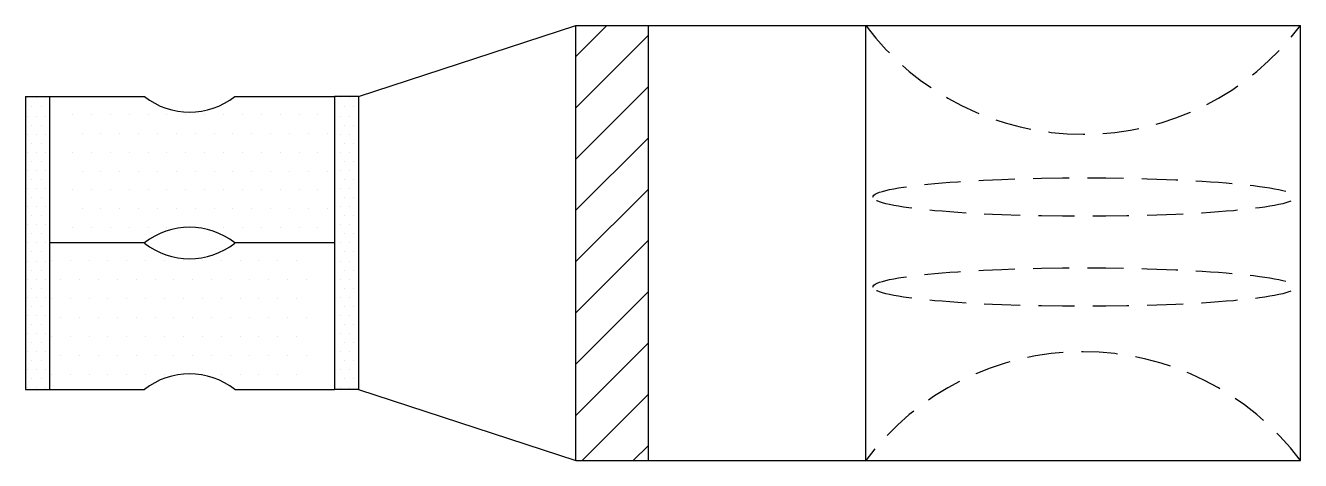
# Model space of a CAD drawing. Header units: inches. Extents: x 0 to 106, y -18 to 18.
import ezdxf

# ---------------------------------------------------------------- set-up
doc = ezdxf.new("R2010")
doc.units = ezdxf.units.IN
doc.header["$LTSCALE"] = 48
doc.header["$MEASUREMENT"] = 0
doc.linetypes.add('HIDDEN4', pattern=[0.09375, 0.0625, -0.03125])
doc.layers.get('0').update_dxf_attribs({"linetype": 'CONTINUOUS'})

# ---------------------------------------------------------------- blocks, each defined once
blk = doc.blocks.new('*X1')
at = {"color": 0}
for p, q in [((5300, 2850), (5300, 2850)), ((5301.5625, 2850), (5301.5625, 2850)), ((5303.125, 2850), (5303.125, 2850)), ((5304.6875, 2850), (5304.6875, 2850)), ((5306.25, 2850), (5306.25, 2850)), ((5307.8125, 2850), (5307.8125, 2850)), ((5309.375, 2850), (5309.375, 2850)), ((5310.9375, 2850), (5310.9375, 2850)), ((5312.5, 2850), (5312.5, 2850)), ((5314.0625, 2850), (5314.0625, 2850)), ((5315.625, 2850), (5315.625, 2850)), ((5317.1875, 2850), (5317.1875, 2850)), ((5318.75, 2850), (5318.75, 2850)), ((5320.3125, 2850), (5320.3125, 2850)), ((5300.78125, 2848.4375), (5300.78125, 2848.4375)), ((5302.34375, 2848.4375), (5302.34375, 2848.4375)), ((5303.90625, 2848.4375), (5303.90625, 2848.4375)), ((5305.46875, 2848.4375), (5305.46875, 2848.4375)), ((5307.03125, 2848.4375), (5307.03125, 2848.4375)), ((5308.59375, 2848.4375), (5308.59375, 2848.4375)), ((5310.15625, 2848.4375), (5310.15625, 2848.4375)), ((5311.71875, 2848.4375), (5311.71875, 2848.4375)), ((5313.28125, 2848.4375), (5313.28125, 2848.4375)), ((5314.84375, 2848.4375), (5314.84375, 2848.4375)), ((5316.40625, 2848.4375), (5316.40625, 2848.4375)), ((5317.96875, 2848.4375), (5317.96875, 2848.4375)), ((5319.53125, 2848.4375), (5319.53125, 2848.4375)), ((5321.09375, 2848.4375), (5321.09375, 2848.4375)), ((5300, 2846.875), (5300, 2846.875)), ((5301.5625, 2846.875), (5301.5625, 2846.875)), ((5303.125, 2846.875), (5303.125, 2846.875)), ((5304.6875, 2846.875), (5304.6875, 2846.875)), ((5306.25, 2846.875), (5306.25, 2846.875)), ((5307.8125, 2846.875), (5307.8125, 2846.875)), ((5309.375, 2846.875), (5309.375, 2846.875)), ((5310.9375, 2846.875), (5310.9375, 2846.875)), ((5312.5, 2846.875), (5312.5, 2846.875)), ((5314.0625, 2846.875), (5314.0625, 2846.875)), ((5315.625, 2846.875), (5315.625, 2846.875)), ((5317.1875, 2846.875), (5317.1875, 2846.875)), ((5318.75, 2846.875), (5318.75, 2846.875)), ((5320.3125, 2846.875), (5320.3125, 2846.875)), ((5300.78125, 2845.3125), (5300.78125, 2845.3125)), ((5302.34375, 2845.3125), (5302.34375, 2845.3125)), ((5303.90625, 2845.3125), (5303.90625, 2845.3125)), ((5305.46875, 2845.3125), (5305.46875, 2845.3125)), ((5307.03125, 2845.3125), (5307.03125, 2845.3125)), ((5308.59375, 2845.3125), (5308.59375, 2845.3125)), ((5310.15625, 2845.3125), (5310.15625, 2845.3125)), ((5311.71875, 2845.3125), (5311.71875, 2845.3125)), ((5313.28125, 2845.3125), (5313.28125, 2845.3125)), ((5314.84375, 2845.3125), (5314.84375, 2845.3125)), ((5316.40625, 2845.3125), (5316.40625, 2845.3125)), ((5317.96875, 2845.3125), (5317.96875, 2845.3125)), ((5319.53125, 2845.3125), (5319.53125, 2845.3125)), ((5321.09375, 2845.3125), (5321.09375, 2845.3125)), ((5300, 2843.75), (5300, 2843.75)), ((5301.5625, 2843.75), (5301.5625, 2843.75)), ((5303.125, 2843.75), (5303.125, 2843.75)), ((5304.6875, 2843.75), (5304.6875, 2843.75)), ((5306.25, 2843.75), (5306.25, 2843.75)), ((5307.8125, 2843.75), (5307.8125, 2843.75)), ((5309.375, 2843.75), (5309.375, 2843.75)), ((5310.9375, 2843.75), (5310.9375, 2843.75)), ((5312.5, 2843.75), (5312.5, 2843.75)), ((5314.0625, 2843.75), (5314.0625, 2843.75)), ((5315.625, 2843.75), (5315.625, 2843.75)), ((5317.1875, 2843.75), (5317.1875, 2843.75)), ((5318.75, 2843.75), (5318.75, 2843.75)), ((5320.3125, 2843.75), (5320.3125, 2843.75)), ((5300.78125, 2842.1875), (5300.78125, 2842.1875)), ((5302.34375, 2842.1875), (5302.34375, 2842.1875)), ((5303.90625, 2842.1875), (5303.90625, 2842.1875)), ((5305.46875, 2842.1875), (5305.46875, 2842.1875)), ((5307.03125, 2842.1875), (5307.03125, 2842.1875)), ((5308.59375, 2842.1875), (5308.59375, 2842.1875)), ((5310.15625, 2842.1875), (5310.15625, 2842.1875)), ((5311.71875, 2842.1875), (5311.71875, 2842.1875)), ((5313.28125, 2842.1875), (5313.28125, 2842.1875)), ((5314.84375, 2842.1875), (5314.84375, 2842.1875)), ((5316.40625, 2842.1875), (5316.40625, 2842.1875)), ((5317.96875, 2842.1875), (5317.96875, 2842.1875)), ((5319.53125, 2842.1875), (5319.53125, 2842.1875)), ((5321.09375, 2842.1875), (5321.09375, 2842.1875)), ((5300, 2840.625), (5300, 2840.625)), ((5301.5625, 2840.625), (5301.5625, 2840.625)), ((5303.125, 2840.625), (5303.125, 2840.625)), ((5304.6875, 2840.625), (5304.6875, 2840.625)), ((5306.25, 2840.625), (5306.25, 2840.625)), ((5307.8125, 2840.625), (5307.8125, 2840.625)), ((5309.375, 2840.625), (5309.375, 2840.625)), ((5312.5, 2840.625), (5312.5, 2840.625)), ((5314.0625, 2840.625), (5314.0625, 2840.625)), ((5315.625, 2840.625), (5315.625, 2840.625)), ((5317.1875, 2840.625), (5317.1875, 2840.625)), ((5318.75, 2840.625), (5318.75, 2840.625)), ((5320.3125, 2840.625), (5320.3125, 2840.625))]:
    blk.add_line(p, q, dxfattribs=at)
blk = doc.blocks.new('*X0')
at = {"color": 0}
for p, q in [((3680.25, 30381), (3680.25, 30381)), ((3681, 30381), (3681, 30381)), ((3681.75, 30381), (3681.75, 30381)), ((3680.625, 30380.25), (3680.625, 30380.25)), ((3681.375, 30380.25), (3681.375, 30380.25)), ((3680.25, 30379.5), (3680.25, 30379.5)), ((3681, 30379.5), (3681, 30379.5)), ((3681.75, 30379.5), (3681.75, 30379.5)), ((3680.25, 30378), (3680.25, 30378)), ((3680.625, 30378.75), (3680.625, 30378.75)), ((3681, 30378), (3681, 30378)), ((3681.375, 30378.75), (3681.375, 30378.75)), ((3681.75, 30378), (3681.75, 30378)), ((3680.625, 30377.25), (3680.625, 30377.25)), ((3681.375, 30377.25), (3681.375, 30377.25)), ((3680.25, 30376.5), (3680.25, 30376.5)), ((3680.625, 30375.75), (3680.625, 30375.75)), ((3681, 30376.5), (3681, 30376.5)), ((3681.375, 30375.75), (3681.375, 30375.75)), ((3681.75, 30376.5), (3681.75, 30376.5)), ((3680.25, 30375), (3680.25, 30375)), ((3681, 30375), (3681, 30375)), ((3681.75, 30375), (3681.75, 30375)), ((3680.25, 30373.5), (3680.25, 30373.5)), ((3680.625, 30374.25), (3680.625, 30374.25)), ((3681, 30373.5), (3681, 30373.5)), ((3681.375, 30374.25), (3681.375, 30374.25)), ((3681.75, 30373.5), (3681.75, 30373.5)), ((3680.625, 30372.75), (3680.625, 30372.75)), ((3681.375, 30372.75), (3681.375, 30372.75)), ((3680.25, 30372), (3680.25, 30372)), ((3681, 30372), (3681, 30372)), ((3681.75, 30372), (3681.75, 30372)), ((3680.25, 30370.5), (3680.25, 30370.5)), ((3680.625, 30371.25), (3680.625, 30371.25)), ((3681, 30370.5), (3681, 30370.5)), ((3681.375, 30371.25), (3681.375, 30371.25)), ((3681.75, 30370.5), (3681.75, 30370.5)), ((3680.625, 30369.75), (3680.625, 30369.75)), ((3681.375, 30369.75), (3681.375, 30369.75)), ((3680.25, 30369), (3680.25, 30369)), ((3680.625, 30368.25), (3680.625, 30368.25)), ((3681, 30369), (3681, 30369)), ((3681.375, 30368.25), (3681.375, 30368.25)), ((3681.75, 30369), (3681.75, 30369)), ((3680.25, 30367.5), (3680.25, 30367.5)), ((3681, 30367.5), (3681, 30367.5)), ((3681.75, 30367.5), (3681.75, 30367.5)), ((3680.625, 30366.75), (3680.625, 30366.75)), ((3681.375, 30366.75), (3681.375, 30366.75)), ((3680.25, 30366), (3680.25, 30366)), ((3680.625, 30365.25), (3680.625, 30365.25)), ((3681, 30366), (3681, 30366)), ((3681.375, 30365.25), (3681.375, 30365.25)), ((3681.75, 30366), (3681.75, 30366)), ((3680.25, 30364.5), (3680.25, 30364.5)), ((3681, 30364.5), (3681, 30364.5)), ((3681.75, 30364.5), (3681.75, 30364.5)), ((3680.25, 30363), (3680.25, 30363)), ((3680.625, 30363.75), (3680.625, 30363.75)), ((3681, 30363), (3681, 30363)), ((3681.375, 30363.75), (3681.375, 30363.75)), ((3681.75, 30363), (3681.75, 30363)), ((3680.625, 30362.25), (3680.625, 30362.25)), ((3681.375, 30362.25), (3681.375, 30362.25)), ((3680.25, 30361.5), (3680.25, 30361.5)), ((3681, 30361.5), (3681, 30361.5)), ((3681.75, 30361.5), (3681.75, 30361.5)), ((3680.25, 30360), (3680.25, 30360)), ((3680.625, 30360.75), (3680.625, 30360.75)), ((3681, 30360), (3681, 30360)), ((3681.375, 30360.75), (3681.375, 30360.75)), ((3681.75, 30360), (3681.75, 30360)), ((3680.625, 30359.25), (3680.625, 30359.25)), ((3681.375, 30359.25), (3681.375, 30359.25)), ((3680.25, 30358.5), (3680.25, 30358.5)), ((3680.625, 30357.75), (3680.625, 30357.75)), ((3681, 30358.5), (3681, 30358.5)), ((3681.375, 30357.75), (3681.375, 30357.75)), ((3681.75, 30358.5), (3681.75, 30358.5)), ((3680.25, 30357), (3680.25, 30357)), ((3681, 30357), (3681, 30357)), ((3681.75, 30357), (3681.75, 30357))]:
    blk.add_line(p, q, dxfattribs=at)

msp = doc.modelspace()

# ---------------------------------------------------------------- hatches: boundary and pattern name
h = msp.add_hatch()
h.set_pattern_fill('ANSI31', color=8, scale=24, style=0)
h.set_pattern_definition([(45, (-989.011, -310.6347), (-2.12132, 2.12132), [])])
h.paths.add_polyline_path([(51.58, -18), (51.58, 18), (45.58, 18), (45.58, -18)])

# ---------------------------------------------------------------- linework, layer by layer
for p, q in [((27.58, 12.12), (45.58, 18)), ((45.58, -18), (45.58, 18)), ((45.58, 18), (51.58, 18)), ((51.58, -18), (51.58, 18)), ((51.58, 18), (69.58, 18)), ((69.58, -18), (69.58, 18)), ((69.58, 18), (105.58, 18)), ((105.58, -18), (105.58, 18)), ((0, 12.12), (2, 12.12)), ((0, 12.12), (0, -12.12)), ((2, 12.12), (9.85, 12.12)), ((2, 12.12), (2, 0)), ((17.34, 12.12), (25.58, 12.12)), ((25.58, 12.12), (25.58, 0)), ((27.58, 12.12), (25.58, 12.12)), ((27.58, 12.12), (27.58, -12.12)), ((2, 0), (2, -12.12)), ((9.85, 0), (2, 0)), ((25.58, 0), (17.34, 0)), ((25.58, 0), (25.58, -12.12)), ((0, -12.12), (2, -12.12)), ((2, -12.12), (9.85, -12.12)), ((17.34, -12.12), (25.58, -12.12)), ((27.58, -12.12), (25.58, -12.12)), ((27.58, -12.12), (45.58, -18)), ((45.58, -18), (51.58, -18)), ((51.58, -18), (69.58, -18)), ((69.58, -18), (105.58, -18))]:
    msp.add_line(p, q)
at = {"color": 4, "linetype": 'HIDDEN4'}
for centre, start, end in [((87.58, 31.5), 216.8699, 323.1301), ((87.58, -31.5), 36.8699, 143.1301)]:
    msp.add_arc(centre, 22.5, start, end, dxfattribs=at)
for centre, start, end in [((13.59, 16.87), 231.7012, 308.2988), ((13.59, -4.74), 51.7012, 128.2988), ((13.59, 4.74), 231.7012, 308.2988), ((13.59, -16.87), 51.7012, 128.2988)]:
    msp.add_arc(centre, 6.04, start, end)
for centre in [(87.67, 3.8), (87.67, -3.65)]:
    msp.add_ellipse(centre, major_axis=(-17.5, 0), ratio=0.090909, dxfattribs=at)

# ---------------------------------------------------------------- block references
at = {"color": 4}
msp.add_blockref('*X0', (-3680.09, -30368.99), dxfattribs=at)
at = {"color": 4, "xscale": -1}
msp.add_blockref('*X0', (3707.8, -30368.99), dxfattribs=at)
at = {"color": 8}
for p in [(-5296.1, -2839.36), (-5297.86, -2851.48)]:
    msp.add_blockref('*X1', p, dxfattribs=at)

doc.saveas('drawing.dxf')
